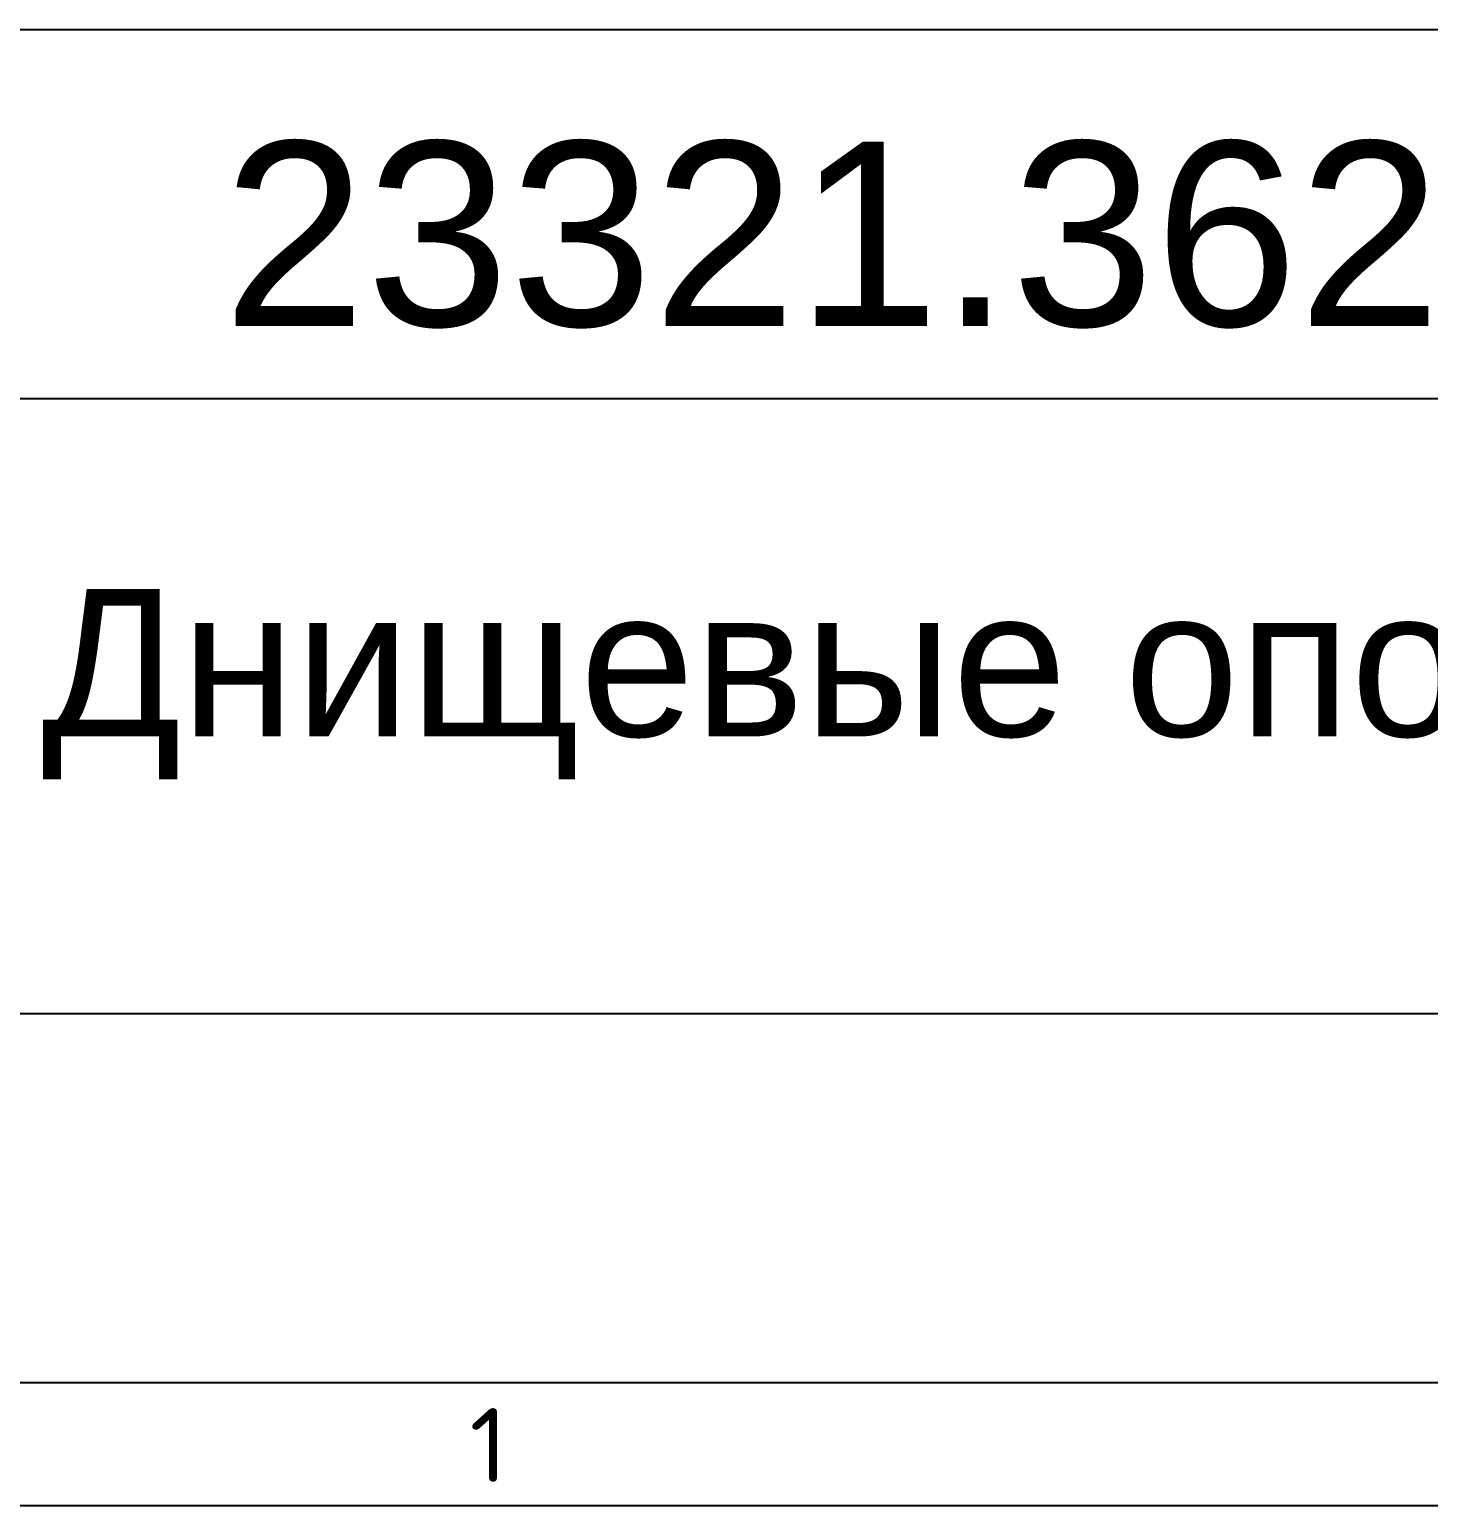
# Model space of a CAD drawing. Header units: millimetres. Extents: x -251843 to -243433, y -86292 to -80352.
# Drawn here: x -244678 to -244109, y -86292 to -85692 of the extents above; entities that cross this region are included whole.
import ezdxf
from ezdxf.enums import TextEntityAlignment as Align

# ---------------------------------------------------------------- set-up
doc = ezdxf.new("R2010")
doc.units = ezdxf.units.MM
doc.layers.add('Format', color=7, linetype='Continuous')
doc.styles.add('3', font='txt.shx', dxfattribs={"height": 3})
doc.styles.add('style5', font='arial.ttf', dxfattribs={"height": 3})

msp = doc.modelspace()

# ---------------------------------------------------------------- linework, layer by layer
at = {"layer": 'Format', "color": 0}
for p, q in [((-245333.21, -85691.94), (-243483.21, -85691.94)), ((-245333.21, -85841.94), (-243483.21, -85841.94)), ((-245333.21, -86091.94), (-243483.21, -86091.94)), ((-251643.21, -86241.94), (-243483.21, -86241.94)), ((-251843.21, -86291.94), (-243433.21, -86291.94))]:
    msp.add_line(p, q, dxfattribs=at)

# ---------------------------------------------------------------- texts
for s, height, style, p in [('23321.362112.001СБ', 75, 'style5', (-244599.28, -85834.98)), ('Днищевые опоры', 60, 'style5', (-244672.96, -85997.32)), ('1', 30, '3', (-244498.98, -86291.36))]:
    msp.add_text(s, height=height, dxfattribs=dict(at, style=style)).set_placement(p, align=Align.BOTTOM_LEFT)

doc.saveas('drawing.dxf')
